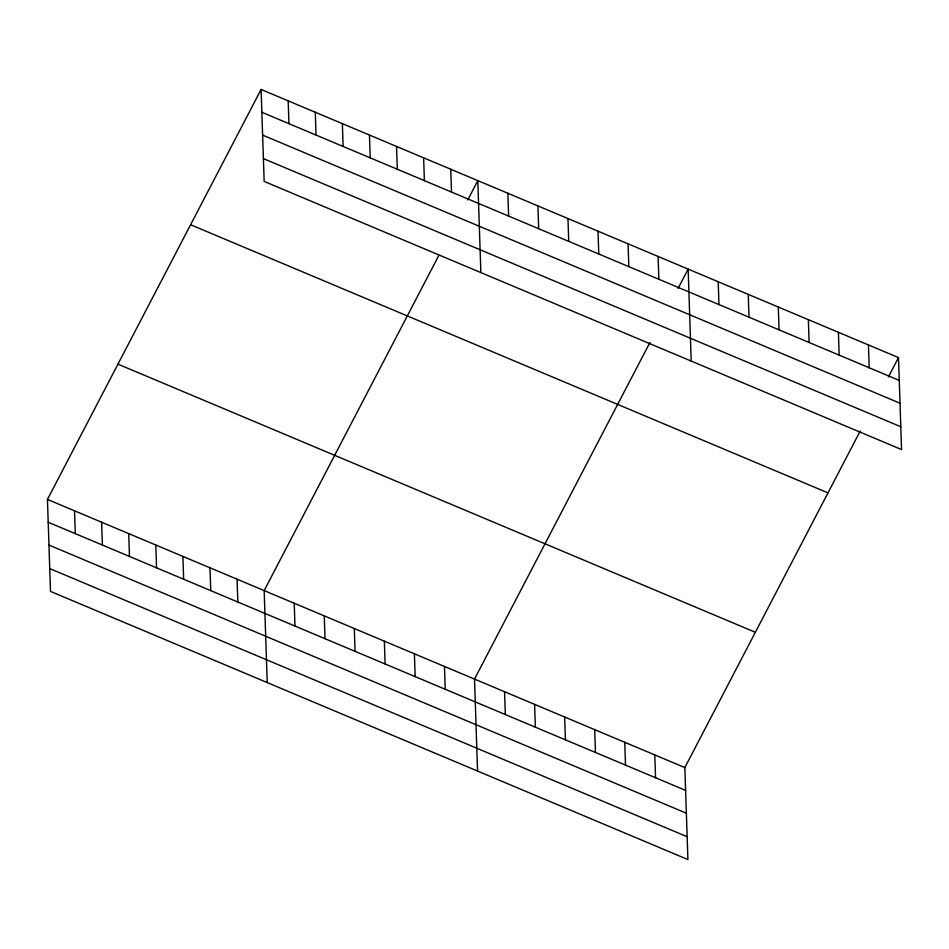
<?xml version="1.0" encoding="UTF-8"?>
<svg xmlns="http://www.w3.org/2000/svg" width="949" height="949" viewBox="0 0 949 949"><rect width="100%" height="100%" fill="white"/><g stroke="black" fill="none" stroke-linecap="round" stroke-linejoin="round"><path stroke-width="1.42" d="M860.221 431.048L684.846 767.575L687.906 859.545L50.499 591.405L47.45 499.435L261.094 89.455L898.501 357.595L901.55 449.565L264.154 181.425L261.094 89.455M438.865 255.364L264.166 590.598L267.215 682.568M467.738 199.954L477.81 180.63L480.87 272.588M649.887 342.553L474.512 679.093L477.561 771.051M678.084 288.437L688.155 269.113L691.204 361.083M888.43 376.931L898.501 357.595M261.853 112.267L899.261 380.407M262.612 135.09L900.008 403.23M263.395 158.602L900.791 426.742M190.595 224.747L827.991 492.887M117.949 364.143L755.357 632.283M47.45 499.435L684.846 767.575M48.209 522.247L685.605 790.387M48.968 545.07L686.364 813.21M49.739 568.581L687.147 836.721M868.454 344.962L869.213 367.761M838.406 332.316L839.153 355.128M808.358 319.671L809.106 342.482M778.299 307.037L779.058 329.849M748.251 294.392L749.01 317.203M718.203 281.758L718.962 304.558M658.108 256.467L658.867 279.279M654.798 754.929L655.557 777.741M628.06 243.834L628.819 266.645M624.75 742.296L625.51 765.108M598.012 231.188L598.772 254M594.703 729.651L595.462 752.462M567.965 218.555L568.724 241.354M564.655 717.017L565.414 739.817M537.917 205.909L538.664 228.721M534.607 704.372L535.366 727.183M507.869 193.264L508.617 216.075M504.56 691.726L505.319 714.538M450.728 169.23L451.487 192.042M444.464 666.447L445.211 689.259M423.634 157.831L424.393 180.642M414.405 653.802L415.164 676.613M396.552 146.443L397.299 169.254M369.458 135.043L370.217 157.854M384.357 641.168L385.116 663.98M342.364 123.643L343.123 146.454M354.309 628.523L355.068 651.334M315.282 112.255L316.029 135.066M324.261 615.889L325.021 638.689M288.188 100.855L288.947 123.667M294.214 603.244L294.973 626.055M237.072 579.21L237.831 602.022M209.99 567.81L210.749 590.622M182.896 556.411L183.655 579.222M155.814 545.023L156.561 567.834M128.72 533.623L129.479 556.434M101.626 522.223L102.385 545.034M74.544 510.835L75.291 533.646"/></g></svg>
